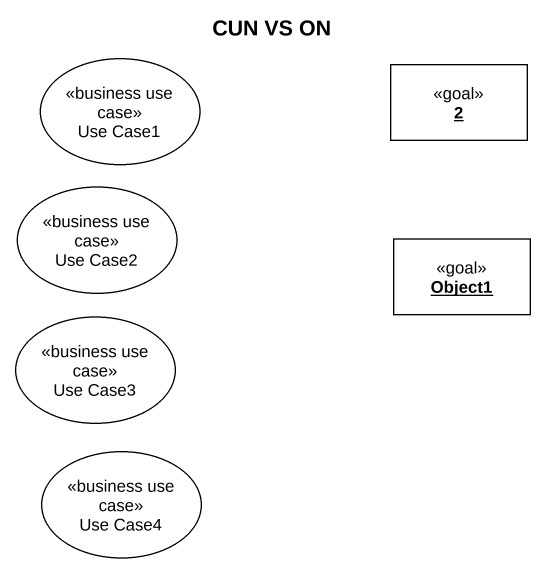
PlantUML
@startuml
title CUN VS ON
allowmixing
hide circle
hide empty members
usecase "Use Case1" as Use_Case1 <<business use case>>
object "2" as o2 <<goal>>
usecase "Use Case2" as Use_Case2 <<business use case>>
object Object1 <<goal>>
usecase "Use Case3" as Use_Case3 <<business use case>>
usecase "Use Case4" as Use_Case4 <<business use case>>
@enduml
